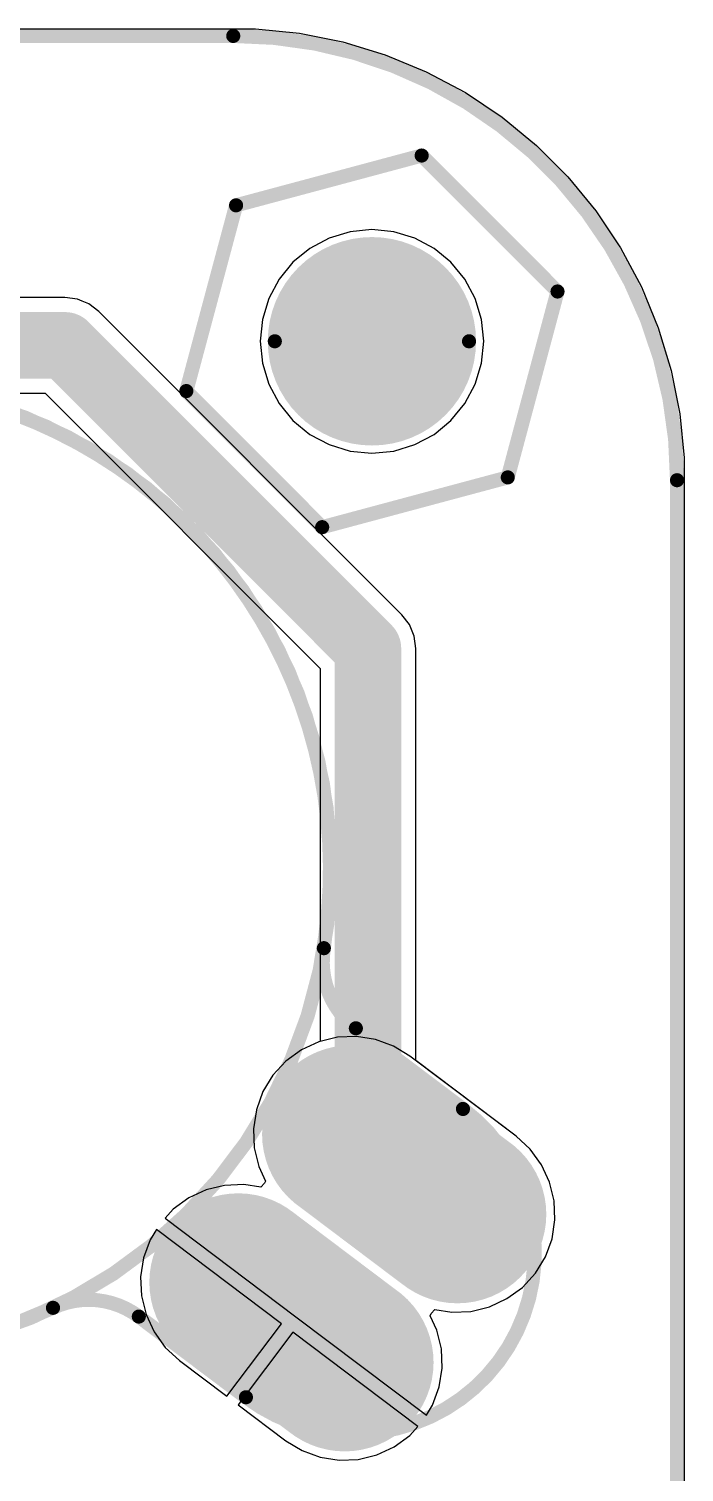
# Model space of a CAD drawing. Header units: millimetres. Extents: x -0.01 to 6.54, y 0.01 to 3.19.
# Drawn here: x 6.074 to 6.539, y 1.911 to 2.934 of the extents above; entities that cross this region are included whole.
import ezdxf

# ---------------------------------------------------------------- set-up
doc = ezdxf.new("R2010")
doc.units = ezdxf.units.MM
doc.header["$MEASUREMENT"] = 0
for name, color, linetype in [('BottomLayer', 5, 'Continuous'), ('BottomSolder', 6, 'Continuous'), ('Mechanical1', 6, 'Continuous'), ('MultiLayer', 9, 'Continuous'), ('PadHoleLayer', 156, 'Continuous'), ('TopLayer', 1, 'Continuous'), ('TopOverlay', 2, 'Continuous'), ('TopSolder', 216, 'Continuous'), ('ViaHoleLayer', 16, 'Continuous')]:
    doc.layers.add(name, color=color, linetype=linetype)

msp = doc.modelspace()

# ---------------------------------------------------------------- linework, layer by layer
at = {"layer": 'BottomLayer'}
for p, q in [((5.915, 2.9344), (6.2344, 2.9344)), ((6.2344, 2.9344), (6.2657, 2.9313)), ((6.2657, 2.9313), (6.2965, 2.9252)), ((6.2965, 2.9252), (6.3266, 2.9161)), ((6.3266, 2.9161), (6.3557, 2.904)), ((6.3557, 2.904), (6.3834, 2.8892)), ((6.3834, 2.8892), (6.4095, 2.8718)), ((6.4095, 2.8718), (6.4338, 2.8518)), ((6.4338, 2.8518), (6.4561, 2.8296)), ((6.4561, 2.8296), (6.476, 2.8053)), ((6.476, 2.8053), (6.4935, 2.7791)), ((6.2868, 2.7861), (6.2731, 2.7788)), ((6.3016, 2.7906), (6.2868, 2.7861)), ((6.3171, 2.7921), (6.3016, 2.7906)), ((6.3326, 2.7906), (6.3171, 2.7921)), ((6.3475, 2.7861), (6.3326, 2.7906)), ((6.3612, 2.7788), (6.3475, 2.7861)), ((6.2731, 2.7788), (6.2611, 2.7689)), ((6.3732, 2.7689), (6.3612, 2.7788)), ((6.4935, 2.7791), (6.5083, 2.7514)), ((6.2611, 2.7689), (6.2512, 2.7569)), ((6.383, 2.7569), (6.3732, 2.7689)), ((6.2512, 2.7569), (6.2439, 2.7432)), ((6.3904, 2.7432), (6.383, 2.7569)), ((6.0993, 2.7439), (5.6743, 2.7439)), ((6.1081, 2.7428), (6.0993, 2.7439)), ((6.1115, 2.7414), (6.1081, 2.7428)), ((6.2439, 2.7432), (6.2394, 2.7283)), ((6.3949, 2.7283), (6.3904, 2.7432)), ((6.5083, 2.7514), (6.5203, 2.7224)), ((6.1163, 2.7394), (6.1115, 2.7414)), ((6.1233, 2.734), (6.1163, 2.7394)), ((6.3383, 2.519), (6.1233, 2.734)), ((6.2394, 2.7283), (6.2378, 2.7129)), ((6.3964, 2.7129), (6.3949, 2.7283)), ((6.5203, 2.7224), (6.5294, 2.6923)), ((6.2378, 2.7129), (6.2394, 2.6974)), ((6.3949, 2.6974), (6.3964, 2.7129)), ((6.2394, 2.6974), (6.2439, 2.6825)), ((6.3904, 2.6825), (6.3949, 2.6974)), ((6.5294, 2.6923), (6.5356, 2.6614)), ((6.2439, 2.6825), (6.2512, 2.6688)), ((6.383, 2.6688), (6.3904, 2.6825)), ((5.7227, 2.6761), (6.0853, 2.6761)), ((6.0853, 2.6761), (6.2804, 2.481)), ((6.2512, 2.6688), (6.2611, 2.6568)), ((6.3732, 2.6568), (6.383, 2.6688)), ((6.5356, 2.6614), (6.5387, 2.6302)), ((6.2611, 2.6568), (6.2731, 2.6469)), ((6.3612, 2.6469), (6.3732, 2.6568)), ((6.2731, 2.6469), (6.2868, 2.6396)), ((6.3475, 2.6396), (6.3612, 2.6469)), ((6.2868, 2.6396), (6.3016, 2.6351)), ((6.3016, 2.6351), (6.3171, 2.6336)), ((6.3171, 2.6336), (6.3326, 2.6351)), ((6.3326, 2.6351), (6.3475, 2.6396)), ((6.5387, 2.6302), (6.5387, 2.6144)), ((6.5387, 2.6144), (6.5387, 0.331)), ((6.3437, 2.512), (6.3383, 2.519)), ((6.3471, 2.5038), (6.3437, 2.512)), ((6.3482, 2.495), (6.3471, 2.5038)), ((6.3482, 2.203), (6.3482, 2.495)), ((6.2804, 2.481), (6.2804, 2.2165)), ((6.2671, 2.2105), (6.2561, 2.2025)), ((6.2794, 2.2162), (6.2671, 2.2105)), ((6.2804, 2.2165), (6.2794, 2.2162)), ((6.2561, 2.2025), (6.2469, 2.1925)), ((6.4195, 2.1493), (6.3482, 2.203)), ((6.2469, 2.1925), (6.2398, 2.1809)), ((6.2398, 2.1809), (6.2351, 2.1681)), ((6.2351, 2.1681), (6.233, 2.1546)), ((6.233, 2.1546), (6.2336, 2.1411)), ((6.4295, 2.1401), (6.4195, 2.1493)), ((6.2336, 2.1411), (6.2368, 2.1278)), ((6.4375, 2.1291), (6.4295, 2.1401)), ((6.4432, 2.1167), (6.4375, 2.1291)), ((6.2368, 2.1278), (6.2415, 2.1175)), ((6.1994, 2.1112), (6.1871, 2.1055)), ((6.2126, 2.1144), (6.1994, 2.1112)), ((6.2262, 2.115), (6.2126, 2.1144)), ((6.2383, 2.1131), (6.2262, 2.115)), ((6.2409, 2.1161), (6.2383, 2.1131)), ((6.2415, 2.1175), (6.2409, 2.1161)), ((6.4464, 2.1035), (6.4432, 2.1167)), ((6.1871, 2.1055), (6.1761, 2.0975)), ((6.447, 2.0899), (6.4464, 2.1035)), ((6.1761, 2.0975), (6.1703, 2.0912)), ((6.1703, 2.0912), (6.263, 2.0213)), ((6.4449, 2.0765), (6.447, 2.0899)), ((6.1642, 2.0832), (6.1598, 2.0759)), ((6.253, 2.0163), (6.1642, 2.0832)), ((6.1598, 2.0759), (6.1551, 2.0631)), ((6.4402, 2.0637), (6.4449, 2.0765)), ((6.1551, 2.0631), (6.153, 2.0496)), ((6.4331, 2.0521), (6.4402, 2.0637)), ((6.153, 2.0496), (6.1536, 2.0361)), ((6.4239, 2.0421), (6.4331, 2.0521)), ((6.4129, 2.0341), (6.4239, 2.0421)), ((6.1536, 2.0361), (6.1568, 2.0228)), ((6.3591, 2.0235), (6.3617, 2.0265)), ((6.3617, 2.0265), (6.3738, 2.0246)), ((6.3874, 2.0251), (6.4006, 2.0283)), ((6.4006, 2.0283), (6.4129, 2.0341)), ((6.1568, 2.0228), (6.1625, 2.0105)), ((6.2142, 1.9649), (6.253, 2.0163)), ((6.263, 2.0213), (6.3558, 1.9514)), ((6.3585, 2.022), (6.3591, 2.0235)), ((6.3632, 2.0117), (6.3585, 2.022)), ((6.3738, 2.0246), (6.3874, 2.0251)), ((6.1625, 2.0105), (6.1705, 1.9995)), ((6.261, 2.0103), (6.2222, 1.9589)), ((6.3497, 1.9434), (6.261, 2.0103)), ((6.3664, 1.9985), (6.3632, 2.0117)), ((6.1705, 1.9995), (6.1805, 1.9903)), ((6.367, 1.9849), (6.3664, 1.9985)), ((6.1805, 1.9903), (6.2142, 1.9649)), ((6.3649, 1.9715), (6.367, 1.9849)), ((6.3602, 1.9587), (6.3649, 1.9715)), ((6.2222, 1.9589), (6.256, 1.9334)), ((6.3558, 1.9514), (6.3602, 1.9587)), ((6.3329, 1.9291), (6.3439, 1.9371)), ((6.3439, 1.9371), (6.3497, 1.9434)), ((6.256, 1.9334), (6.2676, 1.9264)), ((6.2676, 1.9264), (6.2804, 1.9217)), ((6.3206, 1.9233), (6.3329, 1.9291)), ((6.2804, 1.9217), (6.2938, 1.9196)), ((6.2938, 1.9196), (6.3074, 1.9201)), ((6.3074, 1.9201), (6.3206, 1.9233))]:
    msp.add_line(p, q, dxfattribs=at)
for points, const_width in [([(6.2827, 2.7129, 1), (6.3516, 2.7129, 1)], 0.0689), ([(6.0875, 2.71, 1), (6.1111, 2.71, 1)], 0.0236), ([(6.0875, 2.71, 1), (6.1111, 2.71, 1)], 0.0236), ([(6.3025, 2.495, 1), (6.3261, 2.495, 1)], 0.0236), ([(6.3025, 2.495, 1), (6.3261, 2.495, 1)], 0.0236), ([(6.2727, 2.1507, 1), (6.3318, 2.1507, 1)], 0.0591), ([(6.3025, 2.148, 1), (6.3261, 2.148, 1)], 0.0236), ([(6.3025, 2.148, 1), (6.3261, 2.148, 1)], 0.0236), ([(6.3482, 2.0939, 1), (6.4073, 2.0939, 1)], 0.0591), ([(6.3282, 2.1223, 1), (6.3518, 2.1223, 1)], 0.0236), ([(6.1927, 2.0457, 1), (6.2518, 2.0457, 1)], 0.0591), ([(6.2682, 1.9889, 1), (6.3273, 1.9889, 1)], 0.0591)]:
    msp.add_lwpolyline(points, format="xyb", close=True, dxfattribs=dict(at, const_width=const_width))
for points, const_width in [([(5.6743, 2.71), (6.0993, 2.71)], 0.0472), ([(6.0993, 2.71), (6.3143, 2.495)], 0.0472), ([(6.3143, 2.148), (6.3143, 2.495)], 0.0472), ([(6.3777, 2.0939), (6.3023, 2.1507)], 0.1181), ([(6.3143, 2.148), (6.34, 2.1223)], 0.0472), ([(6.2977, 1.9889), (6.2223, 2.0457)], 0.1181)]:
    msp.add_lwpolyline(points, dxfattribs=dict(at, const_width=const_width))
at = {"layer": 'BottomSolder'}
for points, const_width in [([(6.2807, 2.7129, 1), (6.3536, 2.7129, 1)], 0.0729), ([(6.2707, 2.1507, 1), (6.3338, 2.1507, 1)], 0.0631), ([(6.3462, 2.0939, 1), (6.4093, 2.0939, 1)], 0.0631), ([(6.1907, 2.0457, 1), (6.2538, 2.0457, 1)], 0.0631), ([(6.2662, 1.9889, 1), (6.3293, 1.9889, 1)], 0.0631)]:
    msp.add_lwpolyline(points, format="xyb", close=True, dxfattribs=dict(at, const_width=const_width))
at = {"layer": 'BottomSolder', "const_width": 0.1261}
for points in [[(6.3777, 2.0939), (6.3023, 2.1507)], [(6.2977, 1.9889), (6.2223, 2.0457)]]:
    msp.add_lwpolyline(points, dxfattribs=at)
at = {"layer": 'Mechanical1', "const_width": 0.01}
for points in [[(5.91, 2.9294), (6.2187, 2.9294)], [(6.5336, 0.331), (6.5336, 2.6144)]]:
    msp.add_lwpolyline(points, dxfattribs=at)
at = {"layer": 'Mechanical1', "const_width": 0.005}
for points in [[(6.2162, 2.9294, 1), (6.2212, 2.9294, 1)], [(6.2162, 2.9294, 1), (6.2212, 2.9294, 1)], [(6.5311, 2.6144, 1), (6.5361, 2.6144, 1)], [(6.5311, 2.6144, 1), (6.5361, 2.6144, 1)]]:
    msp.add_lwpolyline(points, format="xyb", close=True, dxfattribs=at)
at = {"layer": 'Mechanical1', "const_width": 0.01}
msp.add_lwpolyline([(6.2187, 2.9294, -0.414214), (6.5336, 2.6144)], format="xyb", dxfattribs=at)
at = {"layer": 'MultiLayer'}
for points, const_width in [([(6.2827, 2.7129, 1), (6.3516, 2.7129, 1)], 0.0689), ([(6.2727, 2.1507, 1), (6.3318, 2.1507, 1)], 0.0591), ([(6.3482, 2.0939, 1), (6.4073, 2.0939, 1)], 0.0591), ([(6.1927, 2.0457, 1), (6.2518, 2.0457, 1)], 0.0591), ([(6.2682, 1.9889, 1), (6.3273, 1.9889, 1)], 0.0591)]:
    msp.add_lwpolyline(points, format="xyb", close=True, dxfattribs=dict(at, const_width=const_width))
at = {"layer": 'MultiLayer', "const_width": 0.1181}
for points in [[(6.3777, 2.0939), (6.3023, 2.1507)], [(6.2977, 1.9889), (6.2223, 2.0457)]]:
    msp.add_lwpolyline(points, dxfattribs=at)
at = {"layer": 'PadHoleLayer', "const_width": 0.0197}
for points in [[(6.3302, 2.1223, 1), (6.3498, 2.1223, 1)], [(6.2502, 2.0173, 1), (6.2698, 2.0173, 1)]]:
    msp.add_lwpolyline(points, format="xyb", close=True, dxfattribs=at)
at = {"layer": 'TopLayer'}
for p, q in [((5.915, 2.9344), (6.2344, 2.9344)), ((6.2344, 2.9344), (6.2657, 2.9313)), ((6.2657, 2.9313), (6.2965, 2.9252)), ((6.2965, 2.9252), (6.3266, 2.9161)), ((6.3266, 2.9161), (6.3557, 2.904)), ((6.3557, 2.904), (6.3834, 2.8892)), ((6.3834, 2.8892), (6.4095, 2.8718)), ((6.4095, 2.8718), (6.4338, 2.8518)), ((6.4338, 2.8518), (6.4561, 2.8296)), ((6.4561, 2.8296), (6.476, 2.8053)), ((6.476, 2.8053), (6.4935, 2.7791)), ((6.2868, 2.7861), (6.2731, 2.7788)), ((6.3016, 2.7906), (6.2868, 2.7861)), ((6.3171, 2.7921), (6.3016, 2.7906)), ((6.3326, 2.7906), (6.3171, 2.7921)), ((6.3475, 2.7861), (6.3326, 2.7906)), ((6.3612, 2.7788), (6.3475, 2.7861)), ((6.2731, 2.7788), (6.2611, 2.7689)), ((6.3732, 2.7689), (6.3612, 2.7788)), ((6.4935, 2.7791), (6.5083, 2.7514)), ((6.2611, 2.7689), (6.2512, 2.7569)), ((6.383, 2.7569), (6.3732, 2.7689)), ((6.2512, 2.7569), (6.2439, 2.7432)), ((6.3904, 2.7432), (6.383, 2.7569)), ((6.2439, 2.7432), (6.2394, 2.7283)), ((6.3949, 2.7283), (6.3904, 2.7432)), ((6.5083, 2.7514), (6.5203, 2.7224)), ((6.2394, 2.7283), (6.2378, 2.7129)), ((6.3964, 2.7129), (6.3949, 2.7283)), ((6.5203, 2.7224), (6.5294, 2.6923)), ((6.2378, 2.7129), (6.2394, 2.6974)), ((6.3949, 2.6974), (6.3964, 2.7129)), ((6.2394, 2.6974), (6.2439, 2.6825)), ((6.3904, 2.6825), (6.3949, 2.6974)), ((6.5294, 2.6923), (6.5356, 2.6614)), ((6.2439, 2.6825), (6.2512, 2.6688)), ((6.383, 2.6688), (6.3904, 2.6825)), ((6.2512, 2.6688), (6.2611, 2.6568)), ((6.3732, 2.6568), (6.383, 2.6688)), ((6.5356, 2.6614), (6.5387, 2.6302)), ((6.2611, 2.6568), (6.2731, 2.6469)), ((6.3612, 2.6469), (6.3732, 2.6568)), ((6.2731, 2.6469), (6.2868, 2.6396)), ((6.3475, 2.6396), (6.3612, 2.6469)), ((6.2868, 2.6396), (6.3016, 2.6351)), ((6.3016, 2.6351), (6.3171, 2.6336)), ((6.3171, 2.6336), (6.3326, 2.6351)), ((6.3326, 2.6351), (6.3475, 2.6396)), ((6.5387, 2.6302), (6.5387, 2.6144)), ((6.5387, 2.6144), (6.5387, 0.331)), ((6.2671, 2.2105), (6.2561, 2.2025)), ((6.2794, 2.2162), (6.2671, 2.2105)), ((6.2926, 2.2194), (6.2794, 2.2162)), ((6.3062, 2.22), (6.2926, 2.2194)), ((6.3196, 2.2179), (6.3062, 2.22)), ((6.3324, 2.2132), (6.3196, 2.2179)), ((6.344, 2.2061), (6.3324, 2.2132)), ((6.2561, 2.2025), (6.2469, 2.1925)), ((6.4195, 2.1493), (6.344, 2.2061)), ((6.2469, 2.1925), (6.2398, 2.1809)), ((6.2398, 2.1809), (6.2351, 2.1681)), ((6.2351, 2.1681), (6.233, 2.1546)), ((6.233, 2.1546), (6.2336, 2.1411)), ((6.4295, 2.1401), (6.4195, 2.1493)), ((6.2336, 2.1411), (6.2368, 2.1278)), ((6.4375, 2.1291), (6.4295, 2.1401)), ((6.4432, 2.1167), (6.4375, 2.1291)), ((6.2368, 2.1278), (6.2415, 2.1175)), ((6.1994, 2.1112), (6.1871, 2.1055)), ((6.2126, 2.1144), (6.1994, 2.1112)), ((6.2262, 2.115), (6.2126, 2.1144)), ((6.2383, 2.1131), (6.2262, 2.115)), ((6.2409, 2.1161), (6.2383, 2.1131)), ((6.2415, 2.1175), (6.2409, 2.1161)), ((6.4464, 2.1035), (6.4432, 2.1167)), ((6.1871, 2.1055), (6.1761, 2.0975)), ((6.447, 2.0899), (6.4464, 2.1035)), ((6.1761, 2.0975), (6.1703, 2.0912)), ((6.1703, 2.0912), (6.263, 2.0213)), ((6.4449, 2.0765), (6.447, 2.0899)), ((6.1642, 2.0832), (6.1598, 2.0759)), ((6.253, 2.0163), (6.1642, 2.0832)), ((6.1598, 2.0759), (6.1551, 2.0631)), ((6.4402, 2.0637), (6.4449, 2.0765)), ((6.1551, 2.0631), (6.153, 2.0496)), ((6.4331, 2.0521), (6.4402, 2.0637)), ((6.153, 2.0496), (6.1536, 2.0361)), ((6.4239, 2.0421), (6.4331, 2.0521)), ((6.4129, 2.0341), (6.4239, 2.0421)), ((6.1536, 2.0361), (6.1568, 2.0228)), ((6.3591, 2.0235), (6.3617, 2.0265)), ((6.3617, 2.0265), (6.3738, 2.0246)), ((6.3874, 2.0251), (6.4006, 2.0283)), ((6.4006, 2.0283), (6.4129, 2.0341)), ((6.1568, 2.0228), (6.1625, 2.0105)), ((6.2142, 1.9649), (6.253, 2.0163)), ((6.263, 2.0213), (6.3558, 1.9514)), ((6.3585, 2.022), (6.3591, 2.0235)), ((6.3632, 2.0117), (6.3585, 2.022)), ((6.3738, 2.0246), (6.3874, 2.0251)), ((6.1625, 2.0105), (6.1705, 1.9995)), ((6.261, 2.0103), (6.2222, 1.9589)), ((6.3497, 1.9434), (6.261, 2.0103)), ((6.3664, 1.9985), (6.3632, 2.0117)), ((6.1705, 1.9995), (6.1805, 1.9903)), ((6.367, 1.9849), (6.3664, 1.9985)), ((6.1805, 1.9903), (6.2142, 1.9649)), ((6.3649, 1.9715), (6.367, 1.9849)), ((6.3602, 1.9587), (6.3649, 1.9715)), ((6.2222, 1.9589), (6.256, 1.9334)), ((6.3558, 1.9514), (6.3602, 1.9587)), ((6.3329, 1.9291), (6.3439, 1.9371)), ((6.3439, 1.9371), (6.3497, 1.9434)), ((6.256, 1.9334), (6.2676, 1.9264)), ((6.2676, 1.9264), (6.2804, 1.9217)), ((6.3206, 1.9233), (6.3329, 1.9291)), ((6.2804, 1.9217), (6.2938, 1.9196)), ((6.2938, 1.9196), (6.3074, 1.9201)), ((6.3074, 1.9201), (6.3206, 1.9233))]:
    msp.add_line(p, q, dxfattribs=at)
for points, const_width in [([(6.2827, 2.7129, 1), (6.3516, 2.7129, 1)], 0.0689), ([(6.2727, 2.1507, 1), (6.3318, 2.1507, 1)], 0.0591), ([(6.3482, 2.0939, 1), (6.4073, 2.0939, 1)], 0.0591), ([(6.1927, 2.0457, 1), (6.2518, 2.0457, 1)], 0.0591), ([(6.2682, 1.9889, 1), (6.3273, 1.9889, 1)], 0.0591)]:
    msp.add_lwpolyline(points, format="xyb", close=True, dxfattribs=dict(at, const_width=const_width))
at = {"layer": 'TopLayer', "const_width": 0.1181}
for points in [[(6.3777, 2.0939), (6.3023, 2.1507)], [(6.2977, 1.9889), (6.2223, 2.0457)]]:
    msp.add_lwpolyline(points, dxfattribs=at)
at = {"layer": 'TopOverlay', "const_width": 0.01}
for points in [[(6.2207, 2.8093), (6.3524, 2.8446)], [(6.3524, 2.8446), (6.4488, 2.7482)], [(6.1854, 2.6776), (6.2207, 2.8093)], [(6.4135, 2.6164), (6.4488, 2.7482)], [(6.1854, 2.6776), (6.2818, 2.5811)], [(6.2818, 2.5811), (6.4135, 2.6164)], [(6.3057, 2.2258), (6.3817, 2.1686)], [(6.1517, 2.0214), (6.2277, 1.9642)]]:
    msp.add_lwpolyline(points, dxfattribs=at)
at = {"layer": 'TopOverlay'}
for points, const_width in [([(6.3499, 2.8446, 1), (6.3549, 2.8446, 1)], 0.005), ([(6.3499, 2.8446, 1), (6.3549, 2.8446, 1)], 0.005), ([(6.2182, 2.8093, 1), (6.2232, 2.8093, 1)], 0.005), ([(6.2182, 2.8093, 1), (6.2232, 2.8093, 1)], 0.005), ([(6.386, 2.7129, 1), (6.2482, 2.7129, 1)], 0.01), ([(6.4463, 2.7482, 1), (6.4513, 2.7482, 1)], 0.005), ([(6.4463, 2.7482, 1), (6.4513, 2.7482, 1)], 0.005), ([(6.2457, 2.7129, 1), (6.2507, 2.7129, 1)], 0.005), ([(6.3835, 2.7129, 1), (6.3885, 2.7129, 1)], 0.005), ([(6.1829, 2.6776, 1), (6.1879, 2.6776, 1)], 0.005), ([(6.1829, 2.6776, 1), (6.1879, 2.6776, 1)], 0.005), ([(6.411, 2.6164, 1), (6.416, 2.6164, 1)], 0.005), ([(6.411, 2.6164, 1), (6.416, 2.6164, 1)], 0.005), ([(6.2793, 2.5811, 1), (6.2843, 2.5811, 1)], 0.005), ([(6.2793, 2.5811, 1), (6.2843, 2.5811, 1)], 0.005), ([(6.2805, 2.2826, 1), (6.2855, 2.2826, 1)], 0.005), ([(6.2805, 2.2826, 1), (6.2855, 2.2826, 1)], 0.005), ([(6.3032, 2.2258, 1), (6.3082, 2.2258, 1)], 0.005), ([(6.3032, 2.2258, 1), (6.3082, 2.2258, 1)], 0.005), ([(6.3792, 2.1686, 1), (6.3842, 2.1686, 1)], 0.005), ([(6.3792, 2.1686, 1), (6.3842, 2.1686, 1)], 0.005), ([(6.0883, 2.0276, 1), (6.0933, 2.0276, 1)], 0.005), ([(6.0883, 2.0276, 1), (6.0933, 2.0276, 1)], 0.005), ([(6.1492, 2.0214, 1), (6.1542, 2.0214, 1)], 0.005), ([(6.1492, 2.0214, 1), (6.1542, 2.0214, 1)], 0.005), ([(6.2252, 1.9642, 1), (6.2302, 1.9642, 1)], 0.005), ([(6.2252, 1.9642, 1), (6.2302, 1.9642, 1)], 0.005)]:
    msp.add_lwpolyline(points, format="xyb", close=True, dxfattribs=dict(at, const_width=const_width))
at = {"layer": 'TopOverlay', "const_width": 0.01}
for points in [[(5.7954, 2.6501, -4.070095), (5.6032, 2.3951)], [(6.0908, 2.0276, -4.070095), (6.283, 2.2826)], [(6.3057, 2.2258, -0.279169), (6.283, 2.2826)], [(6.3817, 2.1686, -1), (6.2277, 1.9642)], [(6.0908, 2.0276, -0.279169), (6.1517, 2.0214)]]:
    msp.add_lwpolyline(points, format="xyb", dxfattribs=at)
at = {"layer": 'TopSolder'}
for points, const_width in [([(6.2807, 2.7129, 1), (6.3536, 2.7129, 1)], 0.0729), ([(6.2707, 2.1507, 1), (6.3338, 2.1507, 1)], 0.0631), ([(6.3462, 2.0939, 1), (6.4093, 2.0939, 1)], 0.0631), ([(6.1907, 2.0457, 1), (6.2538, 2.0457, 1)], 0.0631), ([(6.2662, 1.9889, 1), (6.3293, 1.9889, 1)], 0.0631)]:
    msp.add_lwpolyline(points, format="xyb", close=True, dxfattribs=dict(at, const_width=const_width))
at = {"layer": 'TopSolder', "const_width": 0.1261}
for points in [[(6.3777, 2.0939), (6.3023, 2.1507)], [(6.2977, 1.9889), (6.2223, 2.0457)]]:
    msp.add_lwpolyline(points, dxfattribs=at)
at = {"layer": 'ViaHoleLayer', "const_width": 0.0689}
msp.add_lwpolyline([(6.2827, 2.7129, 1), (6.3516, 2.7129, 1)], format="xyb", close=True, dxfattribs=at)

doc.saveas('drawing.dxf')
